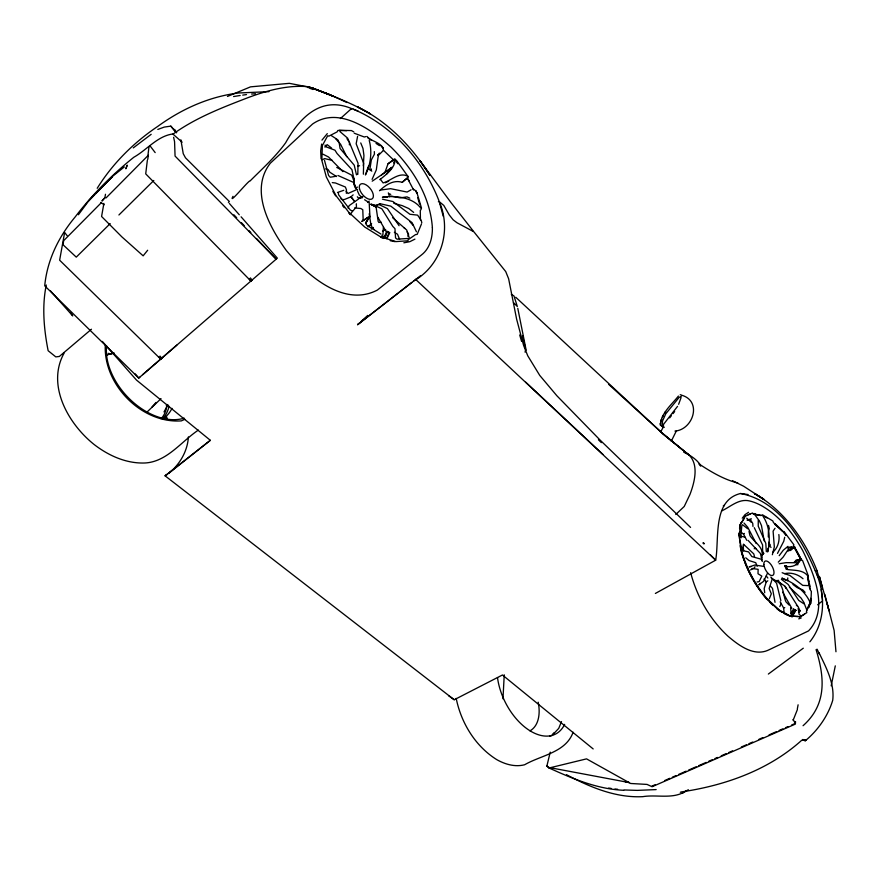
<?xml version="1.0" encoding="UTF-8"?>
<svg xmlns="http://www.w3.org/2000/svg" width="880" height="880" viewBox="0 0 880 880"><rect width="100%" height="100%" fill="white"/><g stroke="black" fill="none" stroke-linecap="round" stroke-linejoin="round"><path stroke-width="1.32" d="M660.759 425.04L661.419 425.997L663.256 424.721L677.545 406.351M371.349 170.159L371.36 168.971M357.544 191.191L359.326 195.085L362.593 197.791M357.808 174.372L358.05 163.24L347.633 138.171L339.944 131.538M502.975 698.797L504.24 674.817M363.374 174.185L363.66 163.251L356.158 143.748L357.599 136.356M346.335 193.325L346.434 189.706L345.356 187.011L335.467 182.985L332.277 182.611M421.443 224.037L417.186 234.388L415.547 234.586L408.034 239.822L408.012 240.79L395.945 241.604L380.314 236.687L364.782 227.073L348.733 212.245L336.061 195.745L326.315 176.946L321.838 160.435L322.377 145.519L327.701 135.718L328.812 136.18L337.139 131.868L337.865 130.449L346.643 130.702M810.656 598.301L810.447 603.658L809.435 604.065L807.202 609.092M795.531 721.567L795.388 724.086L652.102 786.731L647.064 784.421L630.663 783.486L586.542 758.868L548.757 768.075M787.611 580.778L787.765 577.918M363.319 165.891L363.935 155.441L362.978 148.456L360.745 142.934M349.36 144.881L349.514 142.472L346.962 138.677M383.394 227.106L382.91 234.597L381.216 236.742M353.892 179.102L353.716 181.148L354.321 178.431L353.441 179.597M368.434 166.111L368.203 168.828L371.789 171.149M739.321 532.719L739.387 538.461M739.684 528.781L740.047 524.854L744.557 517.858M740.828 536.47L741.818 525.602M767.987 548.35L767.657 551.958C770.539 540.397 769.835 526.229 762.905 516.098M678.425 396.066C671.638 404.69 660.693 413.347 660.407 425.403M660.759 422.851L660.286 424.347L660.418 423.06M165.968 419.441L166.243 416.878M147.345 160.292L145.717 173.866L250.91 281.072L252.043 280.104L250.382 277.915M147.851 156.145L148.951 146.927L150.205 146.069L155.177 152.603M188.397 436.931C187.539 451.385 179.641 464.75 168.355 473.594L210.342 440.308L136.466 380.061L102.366 341.429M147.763 159.357L148.324 155.265L106.007 197.956M321.618 144.067L320.683 150.986L321.079 158.829M378.466 154.44L376.299 169.917L372.097 179.366M369.963 168.817L371.349 159.918L374.44 154.132L374.319 151.591M103.884 203.412L101.585 216.491L121.913 236.918L143.154 255.838L147.653 250.25M104.808 198.187L105.49 194.271M797.346 708.818L798.105 704.803M835.296 665.863L831.193 685.839M354.09 179.608L351.956 169.675L337.04 153.505L334.961 150.194L325.732 146.707L325.017 145.046M78.419 214.742L88.616 200.959L112.684 176.385M46.266 284.988C41.855 306.559 43.901 329.208 48.147 350.724L55.792 356.884L59.345 356.455L91.454 329.23M379.533 190.762C385.539 185.009 393.547 179.52 402.204 182.325L408.397 177.034L396.583 160.567L394.636 158.917L388.058 163.735L384.857 172.601L372.207 181.181M681.087 397.584L678.623 404.294M784.696 537.262L783.783 541.222L777.502 553.388M550.231 752.125L546.876 766.062L548.383 767.36M745.239 516.197L740.476 524.623L739.387 536.426L741.994 552.222C746.988 569.415 755.711 585.398 767.349 598.994L779.372 610.093L790.108 615.923L800.019 616.803M772.354 554.73L774.334 546.865L773.102 531.135L775.016 528.275M525.063 352.165L525.701 349.745M525.635 350.68L525.998 349.393L517.781 308.319M807.939 576.191L807.554 577.467L809.754 588.83M761.706 559.174L761.574 557.04L761.541 557.722L763.037 553.135L762.421 550.792M661.705 419.463L660.847 421.245L661.441 419.441M126.852 165.902L125.884 168.806L127.237 165.11M233.002 196.328C227.513 206.382 249.612 179.135 250.019 181.027C262.317 168.685 275.418 157.003 285.637 142.78C299.431 118.041 320.683 95.568 351.527 108.559L340.384 118.569M368.005 167.376L365.409 174.966C370.755 164.681 372.295 151.58 369.226 140.481M741.851 550.847L743.875 545.083M407.858 236.302L408.606 234.212L407.132 231.913M817.685 576.763C803.836 541.948 780.307 501.083 740.531 493.504C712.327 500.313 719.455 538.593 715.671 560.197L655.369 593.45M793.144 720.236L797.401 709.522M762.575 554.576L762.586 544.951L754.27 527.67M769.307 598.785L771.32 593.802L769.142 588.511L772.156 579.271L770.825 577.115M561.495 721.589L558.734 728.387L551.98 735.515L549.615 736.054M393.58 163.031L395.131 159.346C394.911 168.586 386.265 174.229 379.907 179.696M383.581 238.469L386.881 231.33L389.686 232.749L386.925 238.689M384.758 237.6L387.519 231.649M386.485 238.469L389.246 232.518M365.827 223.487L368.478 217.888L365.618 222.871M663.421 415.514L662.343 417.219L663.278 415.261M573.1 732.237C565.939 752.521 541.145 755.172 524.634 764.753C515.075 767.25 505.131 764.368 496.749 759.627C475.321 746.262 461.153 722.898 456.203 698.423M369.193 216.502L362.021 221.375L363.143 219.054L362.769 209.726L360.833 208.494L354.651 207.933M755.007 566.654L754.369 567.963L750.541 569.932M767.536 573.155L763.565 581.361L758.747 584.859M671.253 441.265L676.368 430.87M767.811 580.811L766.227 581.955L764.181 588.533L764.709 592.746M64.108 353.111C46.167 385.319 68.42 424.138 94.358 444.686C108.284 455.356 125.158 463.133 142.978 463.034C166.166 463.078 180.752 441.848 198.341 430.111M762.927 553.399L762.124 555.434C763.609 546.997 753.973 541.86 749.98 535.7L749.012 531.443M164.01 411.917L167.915 404.756L166.254 405.735M660.506 432.146L663.641 426.514M790.955 613.415L793.496 609.125L795.784 610.225L792.044 616.88M791.263 615.131L794.431 609.763L795.85 610.445M792.616 615.582L795.784 610.225M787.941 546.348L783.321 550.187L779.207 555.643M809.875 641.806C824.505 623.579 825.528 598.026 817.685 576.73M788.964 548.361L783.156 557.073L778.272 562.166M365.717 222.893L369.787 217.041M97.207 188.287C112.618 163.526 133.628 142.626 157.784 126.368C181.808 108.966 208.648 96.833 238.238 92.994L268.983 91.652M377.916 155.199L379.379 153.098M421.157 209.319L420.277 210.54L420.453 219.912M327.294 133.617L321.97 140.129M742.247 518.21L745.019 514.635L748.539 512.303M669.68 417.879L671.341 415.767M673.002 413.666L674.663 411.554M759.319 584.595L760.287 583.385M803.066 725.714C826.925 704.473 824.725 677.512 816.079 649.682L817.135 649.242L819.489 654.313M800.503 559.669C797.797 565.191 792.165 567.413 786.291 566.412M369.435 226.215L371.613 223.641M391.512 167.948L386.474 174.251M350.119 214.324L356.444 206.811L356.345 204.556M151.954 407.055L156.057 402.424M161.007 398.64L146.828 412.236M799.7 561.055L796.367 564.663L797.984 564.696M88.616 200.959L94.237 194.931M96.107 192.929L112.739 176.341M552.343 734.646L554.103 732.787M792.836 547.69L790.031 550.616L794.75 546.645L788.018 550.726L790.603 550.209M133.265 147.906L151.184 134.321M746.735 540.265L743.578 534.259L744.403 533.412M761.596 555.522L763.873 553.245L763.169 553.905M324.83 147.026L327.162 144.65L331.595 148.06M101.2 202.818L63.69 240.658L62.986 244.706L76.263 257.136L110.187 223.608M118.91 214.984L153.791 180.499M378.213 155.562L383.504 150.348C382.756 142.461 371.217 141.746 366.982 136.433M772.827 552.277C777.777 547.943 779.856 540.958 778.844 534.534M800.327 559.548L794.299 562.188L796.169 560.373L801.526 559.009M228.404 202.367L229.328 201.476L185.482 157.806L183.238 153.692L180.884 139.821M822.591 600.82L817.652 604.835M675.774 514.481L684.233 506.473L689.931 494.538C694.947 481.349 700.084 461.318 685.575 452.353L662.31 433.224L515.757 297.264M360.635 321.893L367.741 315.414M367.928 226.897L370.689 224.455M822.25 589.039L822.415 587.499M176.825 345.103L138.776 378.059L44.715 285.813C47.179 260.029 58.674 236.742 75.152 216.964C92.158 194.722 112.002 174.746 133.837 157.245C146.817 149.974 157.421 136.048 172.799 133.969L182.171 142.208M142.747 374.627L277.343 258.148L241.098 216.821M139.81 377.168L138.776 378.059L135.256 373.923M67.144 235.697L64.636 232.441L59.642 260.205L160.688 359.117L161.7 358.248L160.017 356.081M413.941 280.83C441.408 265.122 451.825 230.472 439.274 201.652L438.394 201.828L438.944 200.706C423.269 160.622 392.227 124.982 351.901 108.625L350.724 109.142M402.204 182.325L407.286 177.958L413.6 189.926M817.047 570.768C805.024 539.792 783.871 510.378 754.534 493.559L763.697 499.29L743.578 486.2L732.468 480.678M800.316 610.863L798.523 612.315L799.986 610.72L798.05 606.507L796.367 605.209M411.774 282.524L357.588 324.665L360.734 322.124M362.824 320.419L367.004 317.02M113.652 175.45L124.322 166.936M371.294 229.086L373.307 227.491M210.342 440.308L165.088 475.827L454.234 699.754L502.447 674.993L593.175 748.935M357.588 324.665L420.442 275.77M384.857 172.601L391.985 167.299L381.513 174.856M768.35 674.058L803.286 648.197M785.125 566.434L786.126 565.697L787.468 569.316M172.744 134.321C195.294 117.975 221.584 107.822 247.412 97.878C266.629 90.673 286.891 84.964 307.615 86.647M377.542 155.364L378.532 154.671M362.021 221.375L367.851 217.393M376.75 205.37L380.49 203.808L390.808 206.14L412.071 222.651L416.438 231.803M388.058 163.735L393.657 160.028L383.317 150.161M227.469 96.448L250.525 86.856L289.355 83.336L309.397 87.219M724.262 505.252L723.305 505.879L724.031 505.692M685.861 790.977C673.519 799.667 656.678 794.277 642.774 796.664C615.571 798.006 590.007 787.138 566.467 774.675M754.193 548.768L755.282 548.064L756.25 548.966M380.248 204.072L379.313 204.666L387.398 208.593L399.091 225.72M799.579 617.012L806.817 612.656L806.421 611.446L809.754 603.9L810.876 603.438L811.36 591.393L810.326 589.93L807.884 577.302L808.368 575.971L802.648 560.725L801.24 559.592L794.101 546.557M749.067 566.995L754.71 565.059L763.862 566.39M353.144 194.876L351.01 196.812L344.355 199.529L342.221 199.65L340.89 198.803M682.55 793.111L688.347 789.734M357.434 174.24L356.466 174.79L354.222 165.165L340.065 148.478L339.218 142.923L337.854 139.865L331.254 135.553M411.07 189.805L407.088 192.049L390.599 188.683L380.281 190.091M721.82 510.862C730.565 506.737 738.848 498.487 749.298 500.885C755.062 502.205 760.408 504.801 765.336 508.013C781.495 518.287 793.32 534.017 802.648 550.473C813.78 573.43 829.235 609.147 808.522 630.916L769.318 649.649C754.391 657.294 738.903 645.535 727.859 636.108C709.687 619.146 696.96 596.673 690.646 572.704M382.525 231.286L385.693 229.581M794.299 562.188L800.074 559.174M788.018 550.726L793.815 547.745M414.931 239.129L409.871 241.659L403.854 242.814M322.212 159.775L324.665 158.598L332.299 160.38M385.33 182.787L388.707 181.192M184.877 419.287L181.368 420.882C141.471 423.709 103.367 384.516 105.292 345.103M233.596 96.558L240.174 95.48M744.81 516.428L752.444 513.007L753.247 513.975L761.398 515.394L762.41 514.756L772.794 520.927L773.454 522.555L782.76 531.432L784.146 531.773L793.914 544.797M652.036 786.082L655.292 784.663M664.807 780.494L669.823 778.294M672.331 777.205L676.093 775.555M678.601 774.455L686.125 771.166M688.633 770.066L696.157 766.777M698.665 765.677L706.189 762.388M708.697 761.288L712.459 759.649M714.967 758.549L717.475 757.449M721.237 755.799L726.264 753.599M728.783 752.499L732.556 750.849M741.367 746.999L746.405 744.799M748.913 743.699L752.697 742.038M758.978 739.288L762.762 737.638M769.054 734.888L776.6 731.588M779.119 730.477L782.892 728.827M785.411 727.727L787.919 726.627M791.637 725.01L794.101 723.921M680.317 792.297L681.076 791.978C724.779 785.576 768.372 770.264 801.647 740.333L803.825 739.882M362.791 196.713L359.073 198.165L361.427 197.923M798.743 618.871L801.273 617.914M157.806 129.448L164.263 127.083L170.808 126.126L175.835 131.89M337.48 192.489L343.783 190.289M796.169 560.373L795.498 560.604L800.921 559.757L793.771 546.722M751.432 518.837L747.032 520.113L750.277 519.497L752.73 523.347L752.961 526.438M365.827 136.609L364.298 136.994L354.2 133.199M681.34 396.242L679.074 397.452L665.742 413.853L662.497 421.113L662.365 425.337L661.727 425.568L663.608 425.139M674.971 431.101C693.176 429.616 702.394 401.115 681.692 395.219M380.336 203.852L375.045 205.524L371.998 205.029L376.068 205.689M784.509 573.683C791.032 572.088 798.072 574.31 803.033 578.743M757.075 581.999L759.132 581.636L761.827 576.125L757.999 573.738L758.142 569.338L751.993 568.458M780.186 601.832L783.563 607.849L784.751 607.64M775.467 581.042L778.69 580.459L775.852 580.657L772.442 578.908M336.512 176.176L330.253 177.232L328.614 175.538L324.489 160.347M779.141 563.75L786.192 562.639L796.851 562.771M242.715 95.117L246.51 94.578M792.011 547.019L787.072 547.69L793.639 547.129M378.741 222.475L381.194 222.2M251.636 94.05L255.497 93.709M370.48 204.193L376.09 207.053L378.191 221.562M749.595 566.665L751.168 566.555M408.166 238.447L397.056 239.173L395.549 237.93L394.966 228.657L392.766 226.369L381.876 208.813L373.428 204.875M817.146 570.691L815.265 570.68M656.161 789.591L637.252 790.383L624.173 789.965M680.207 394.757L680.878 394.746M357.599 165.759L359.579 165.759M387.288 197.219L382.404 197.23C395.23 195.415 412.599 197.054 420.904 208.23M339.328 130.24L351.461 130.581L353.782 131.857M623.711 790.284C597.465 789.162 572.726 778.745 549.175 768.042M798.204 616.407L789.668 616.132L778.932 610.313L766.909 599.214C755.348 585.585 746.636 569.602 741.565 552.453L739.607 539.759M807.972 585.596L802.758 585.387L789.976 575.52L782.155 572.715M614.966 788.986L617.595 789.261M778.041 581.152L775.852 580.657C783.783 584.111 782.936 594.979 785.928 601.788L789.041 605.011M785.334 565.598L786.126 565.697M740.531 493.504L748.055 494.549M608.608 788.051L611.149 788.425M754.094 514.349L761.079 515.57M629.266 782.584L548.735 767.437L546.876 766.062M390.566 195.998L400.279 197.879L407 196.889L409.772 198.165M108.064 353.353L111.826 354.112M625.284 781.77L629.277 782.573M802.505 739.706L805.893 740.388L802.659 739.497M743.259 550.759L748.572 551.892L751.806 556.567L761.255 559.229L762.322 561.484M382.481 199.199L392.876 201.531L409.915 214.269L417.604 215.138L421.278 220.462L421.817 222.926M737.825 483.032C723.712 479.446 711.117 471.889 699.017 463.947L700.656 466.147M325.589 168.861L328.053 169.543L329.857 172.238L336.49 176.539M393.756 203.28L402.215 205.634L408.771 208.538L413.677 212.41M389.488 193.93L390.72 194.359M309.221 88.088L313.038 89.496M473.242 231L451.077 202.686L419.936 160.677L429.957 175.362C412.082 146.949 387.882 121.594 357.39 106.821L370.337 113.883C351.197 102.784 330.429 94.864 309.749 87.186L329.098 94.336L346.995 102.542M330.132 94.809L311.256 87.648L333.41 96.316L312.048 87.89M802.923 739.816L805.343 740.74C817.85 730.389 828.08 715.891 832.733 700.216C834.713 683.232 826.078 667.48 818.994 652.685M353.309 109.186L358.204 111.144M408.089 176.385C399.311 171.501 391.226 180.653 383.13 182.919L380.259 179.157M661.749 426.327L664.235 427.405M802.901 739.64L805.343 740.74L803.44 739.838M683.76 452.21C690.008 455.136 696.212 458.986 700.238 464.717M352.253 210.936L350.273 210.001L338.613 194.821L338.316 192.775M389.686 232.749L386.881 231.33M323.026 154.22L328.57 157.025L342.925 171.622M336.743 167.453L351.681 175.131L354.068 181.049L354.09 184.327M786.258 580.448L781.891 578.105C793.353 582.296 805.068 590.711 810.007 602.283M768.57 545.864L771.078 547.316M764.434 499.62L754.534 493.559M394.35 232.276L397.518 234.245L399.597 239.327M381.018 234.102L366.74 225.236L365.53 223.212M364.595 199.738L368.621 202.323M412.72 188.782L415.591 190.652L416.988 192.907L421.52 208.12M368.093 138.116L371.503 140.382M376.046 143.396L379.445 145.651M337.942 175.483L353.727 182.49L356.004 188.232M793.496 609.125L794.431 609.763M100.793 202.444L104.093 204.765M800.195 615.175L799.15 614.438L798.149 608.399M448.514 695.651L454.234 699.754M743.446 544.148L753.764 553.883L754.523 556.699M792.935 584.441L797.203 587.631L802.769 589.875L805.079 592.35M781.385 579.326L788.194 584.463L798.721 600.402L804.529 604.219L806.828 610.093M771.969 578.182L776.589 583.264L780.868 600.743M742.489 524.689L747.703 528.759M662.31 433.224L689.315 455.312L665.368 435.996L608.652 384.34M404.074 227.832L406.692 229.977L409.167 237.512M392.7 217.767L404.921 228.459M439.274 201.652L443.795 205.436L449.251 214.918L453.112 219.791L456.973 222.739L473.869 231.792L505.725 271.568L508.629 278.762L516.626 319.176L523.6 345.433L527.769 355.817L539.715 375.375L556.853 395.736L600.248 440.231L690.569 527.417M740.135 531.333L743.578 534.259M789.415 587.158L801.075 598.092L804.265 603.042M816.75 574.387L819.698 577.445L819.489 576.873M746.724 518.188L751.223 522.28M511.291 294.261L514.008 295.988L517.319 306.46L513.502 302.676M415.492 279.268L715.682 560.186L710.402 554.807M525.756 382.228L602.91 454.388M775.005 524.502L783.728 531.993L786.17 535.249M818.631 576.114L819.049 577.225L818.708 576.213M598.422 439.758L601.348 442.629M808.06 576.246C803.033 569.206 793.672 570.801 786.181 569.272L784.806 565.576M233.871 214.786L236.698 217.745M241.406 222.673L244.222 225.632M248.93 230.571L250.811 232.54M256.465 238.458L276.221 259.171L175.065 156.079L174.57 141.713L173.624 137.291M780.813 583.957L778.316 581.207L776.831 580.778L785.059 586.201L797.511 605.968M335.852 138.974L340.549 144.188L346.753 156.706M770.517 586.157L772.508 588.368L775.027 602.338M50.567 290.983L72.732 315.898L70.444 312.51M373.956 229.405L372.086 227.304L370.821 224.059L369.193 213.763M744.04 523.061L747.78 527.318L756.206 543.554M229.317 203.401L239.283 214.764M409.871 221.595L413.039 225.291M170.808 126.126L175.725 132.033M346.159 191.279L348.007 193.501L357.181 189.387L357.632 189.981M748.044 540.364L760.353 553.421L762.058 559.955M745.756 557.788L748.99 560.527L755.744 562.694L757.13 566.346M159.016 356.95L160.688 359.117M357.335 196.768L358.875 198.792L349.085 205.689L348.139 208.241M396.286 161.678L397.848 163.746M249.249 278.894L250.91 281.072M766.271 575.949L767.866 578.05M764.016 579.018L766.227 581.955L765.127 580.371M754.611 514.393L758.263 519.442L758.241 526.174L765.798 543.389L766.337 551.694M176.682 132.671L174.35 129.371L176.385 132.649M377.894 217.305L386.65 232.452M782.661 592.185L791.868 608.333M793.1 719.532L795.344 723.382M784.96 586.498L786.082 588.555M759.077 520.245L761.464 525.514L764.181 540.881M354.211 185.273L355.377 187.99M353.892 183.084L356.235 188.826M740.399 535.359L741.158 537.79M824.813 594.396L829.081 610.863L819.489 576.906M817.036 570.9L820.292 581.702M417.659 197.549L419.606 204.094M519.695 334.961L521.598 341.396M388.344 192.863L389.455 196.669M827.167 603.537L834.13 630.443L835.967 651.761M819.731 577.83L822.085 586.333M439.626 202.95L443.256 216.271M768.504 525.437L769.318 528.649L768.416 531.003L768.295 536.965M522.5 335.665L525.415 348.458M770.066 544.346L770.286 545.589M783.563 607.849L784.135 612.337M821.205 589.666L822.448 599.709M743.149 544.951L743.6 550.803M790.614 607.618L791.186 614.218M356.356 203.775L356.4 204.369M768.68 542.212L768.878 544.83M369.171 202.664L369.952 216.656M168.597 405.636L168.63 408.045A59.807 40.48 43 0 1 162.811 418.715M385.451 236.577A48.279 25.564 50.1 0 1 383.526 238.249M355.806 188.529A9.361 4.906 50.2 0 1 357.467 187.11M369.204 201.047A9.361 4.906 50.2 0 1 367.576 202.488M394.988 241.626A66.33 34.331 50.3 0 1 390.203 240.669M383.361 238.392A66.33 34.331 50.3 0 1 381.139 237.435M350.46 214.775A66.33 34.331 50.3 0 1 348.634 212.817M344.234 207.724A66.33 34.331 50.3 0 1 342.551 205.612M335.577 195.811A66.33 34.331 50.3 0 1 332.849 191.334M407.99 179.003A66.33 34.331 50.3 0 1 409.244 181.093M106.656 355.388A42.053 28.567 46.6 0 1 114.125 352.935M166.925 404.459A42.053 28.567 46.6 0 1 161.128 418.671M184.228 418.132A58.069 38.544 47.1 0 1 131.109 400.389A58.069 38.544 47.1 0 1 106.59 345.785M166.837 417.12A56.672 39.006 46.4 0 1 166.848 419.474M538.197 702.196A36.938 22.539 63.2 0 1 529.947 730.84M564.641 724.383A50.754 30.382 63.1 0 1 527.67 729.245A50.754 30.382 63.1 0 1 497.497 677.556M385.924 235.169A69.036 36.08 52.3 0 1 381.315 237.215M171.974 408.353A60.027 40.502 46.1 0 1 163.196 418.825M739.728 536.448A41.745 19.481 61.3 0 1 744.942 537.163M781.099 603.339A41.745 19.481 61.3 0 1 779.801 606.584M792.187 616.616A57.288 26.081 61.2 0 1 789.624 615.912M788.579 615.538A57.288 26.081 61.2 0 1 784.223 613.536M781.979 612.227A57.288 26.081 61.2 0 1 779.702 610.731M778.558 609.906A57.288 26.081 61.2 0 1 776.644 608.432M772.783 605.121A57.288 26.081 61.2 0 1 769.901 602.316M767.052 599.28A57.288 26.081 61.2 0 1 762.289 593.56M761.519 592.548A57.288 26.081 61.2 0 1 744.59 561.704M744.161 560.516A57.288 26.081 61.2 0 1 740.113 545.743M739.046 535.821A57.288 26.081 61.2 0 1 739.057 533.17M739.508 528.286A57.288 26.081 61.2 0 1 741.059 522.588M748.187 514.679A57.288 26.081 61.2 0 1 750.134 514.019M753.313 513.601A57.288 26.081 61.2 0 1 755.601 513.711M764.907 516.769A57.288 26.081 61.2 0 1 767.041 517.957M775.214 523.941A57.288 26.081 61.2 0 1 782.463 531.08M783.354 532.07A57.288 26.081 61.2 0 1 785.983 535.183M793.419 545.49A57.288 26.081 61.2 0 1 797.863 552.981M798.457 554.07A57.288 26.081 61.2 0 1 801.262 559.636M807.675 576.477A57.288 26.081 61.2 0 1 808.984 581.581M809.512 584.067A57.288 26.081 61.2 0 1 809.941 586.509M810.645 599.06A57.288 26.081 61.2 0 1 808.962 607.453M804.65 614.009A57.288 26.081 61.2 0 1 801.141 616.154M432.377 227.7C432.564 237.743 429.814 248.6 421.465 254.958L377.333 290.092C343.464 307.725 307.043 274.912 286.396 250.591C269.181 226.809 249.238 190.08 270.369 163.163L312.576 124.014C338.712 105.82 371.107 129.459 390.907 146.993C412.753 168.443 430.276 196.537 432.377 227.7M104.357 198.286L102.102 200.86L104.357 198.286M665.566 411.785L664.62 413.314L665.566 411.785M167.255 474.342L165.088 475.827L167.266 474.342M309.001 87.032L307.956 87.615L307.923 86.647L309.001 87.032M354.596 201.476L351.01 196.812L354.596 201.476M703.879 543.246L702.933 542.916L703.978 543.994L703.879 543.246M375.54 206.701L371.393 204.116L376.09 207.053L375.54 206.701M383.053 147.851L381.249 145.926L383.053 147.851M415.756 190.927L416.911 192.819L415.756 190.927M359.535 189.013A9.383 4.895 50.3 0 0 371.426 199.21A9.383 4.895 50.3 0 0 368.049 186.296A9.383 4.895 50.3 0 0 359.535 189.013M763.851 564.421A8.107 3.718 61.2 0 0 771.793 575.586A8.107 3.718 61.2 0 0 771.122 564.773A8.107 3.718 61.2 0 0 763.851 564.421"/></g></svg>
